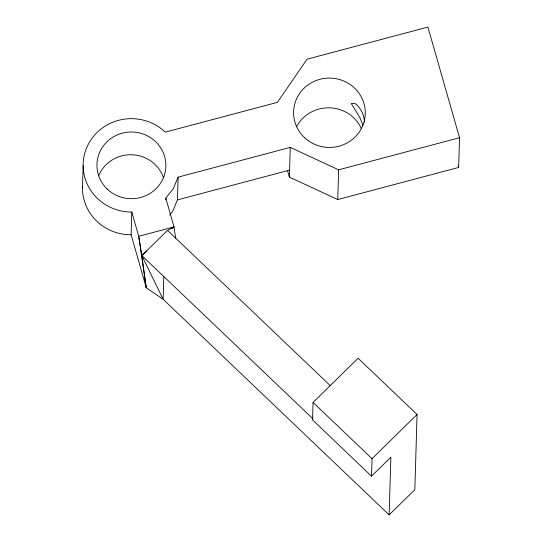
<?xml version="1.0" encoding="UTF-8"?>
<svg xmlns="http://www.w3.org/2000/svg" width="542" height="542" viewBox="0 0 542 542"><rect width="100%" height="100%" fill="white"/><g stroke="black" fill="none" stroke-linecap="round" stroke-linejoin="round"><path stroke-width="0.81" d="M82.472 188.359L83.15 165.622M389.149 514.9L390.863 457.191L371.514 476.167L312.551 419.914L313.073 402.428L358.106 358.255L417.069 414.501L414.84 489.704L389.149 514.9L163.122 299.272L146.252 287.748L131.117 234.761L131.794 212.03A48.265 46.68 1.7 0 1 86.673 147.736A48.265 46.68 1.7 0 1 165.263 132.14L277.402 102.357L307.036 59.2L427.923 27.1L459.528 137.722L458.647 167.451L337.754 199.551L289.381 177.112L287.545 170.676M165.75 199.842L165.805 198.155L173.393 188.447L178.122 177.159L290.261 147.383L338.635 169.822L459.528 137.722M163.792 276.542L163.122 299.272L141.835 255.594L138.718 236.271L131.794 212.03M169.68 215.066L172.715 211.177L177.444 199.89L178.122 177.159M289.381 177.112L290.261 147.383M337.754 199.551L338.635 169.822M371.514 476.167L372.036 458.674L417.069 414.501M175.716 238.521L174.016 226.902L167.525 230.391L141.835 255.594L146.252 287.748L138.718 236.271L174.016 226.902L165.805 198.155M146.882 251.088L141.835 255.594L313.113 418.986M172.119 228.588L174.016 226.902M177.444 199.89L289.584 170.113M167.525 230.391L330.234 385.613M313.073 402.428L372.036 458.674M363.004 125.344L359.685 117.187L351.284 103.549L354.942 103.481C360.992 107.783 364.109 114.999 364.509 122.262M458.18 165.825L458.647 167.451M98.63 175.872A34.471 33.347 1.7 0 1 131.692 154.748A34.471 33.347 1.7 0 1 163.488 177.749M131.117 234.761A48.265 46.68 1.7 0 1 82.486 186.739M296.555 126.774A35.853 34.681 1.7 0 1 329.55 107.824A35.853 34.681 1.7 0 1 361.392 128.644M107.228 189.063A34.471 33.347 1.7 0 0 164.775 173.786A34.471 33.347 1.7 0 0 122.221 133.19A34.471 33.347 1.7 0 0 107.228 189.063M304.286 137.431A35.853 34.681 1.7 0 0 364.136 121.537A35.853 34.681 1.7 0 0 319.875 79.315A35.853 34.681 1.7 0 0 304.286 137.431"/></g></svg>
